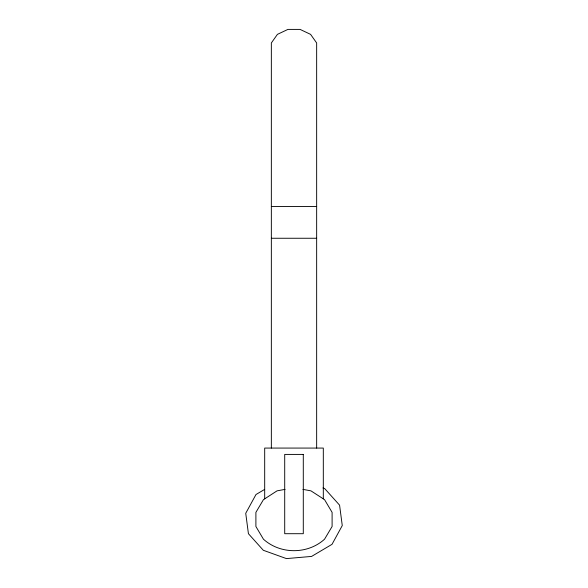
<?xml version="1.0" encoding="UTF-8"?>
<svg xmlns="http://www.w3.org/2000/svg" width="588" height="588" viewBox="0 0 588 588"><rect width="100%" height="100%" fill="white"/><g stroke="black" fill="none" stroke-linecap="round" stroke-linejoin="round"><path stroke-width="0.88" d="M264.629 489.414L255.978 494.53L245.733 513.295L248.423 533.706L263.321 550.287L286.437 558.6L311.589 556.417L332.022 544.326L342.267 525.569L339.577 505.158L324.679 488.577L322.966 487.959M285.077 489.37L277.044 490.855L263.446 499.653L255.898 512.376L255.898 526.488L263.446 539.203C280.351 554.499 307.649 554.499 324.554 539.203L332.102 526.488L332.102 512.376L324.554 499.653L310.956 490.855L302.923 489.37M271.347 206.542L316.653 206.542M271.347 238.258L316.653 238.258M323.312 498.852L323.312 448.071L264.688 448.071L264.688 498.852M316.653 448.071L316.653 42.961L310.582 34.361L300.071 29.4L287.929 29.4L277.418 34.361L271.347 42.961L271.347 448.071M303.29 454.414L284.71 454.414L284.71 533.706L303.29 533.706L303.29 454.414"/></g></svg>
